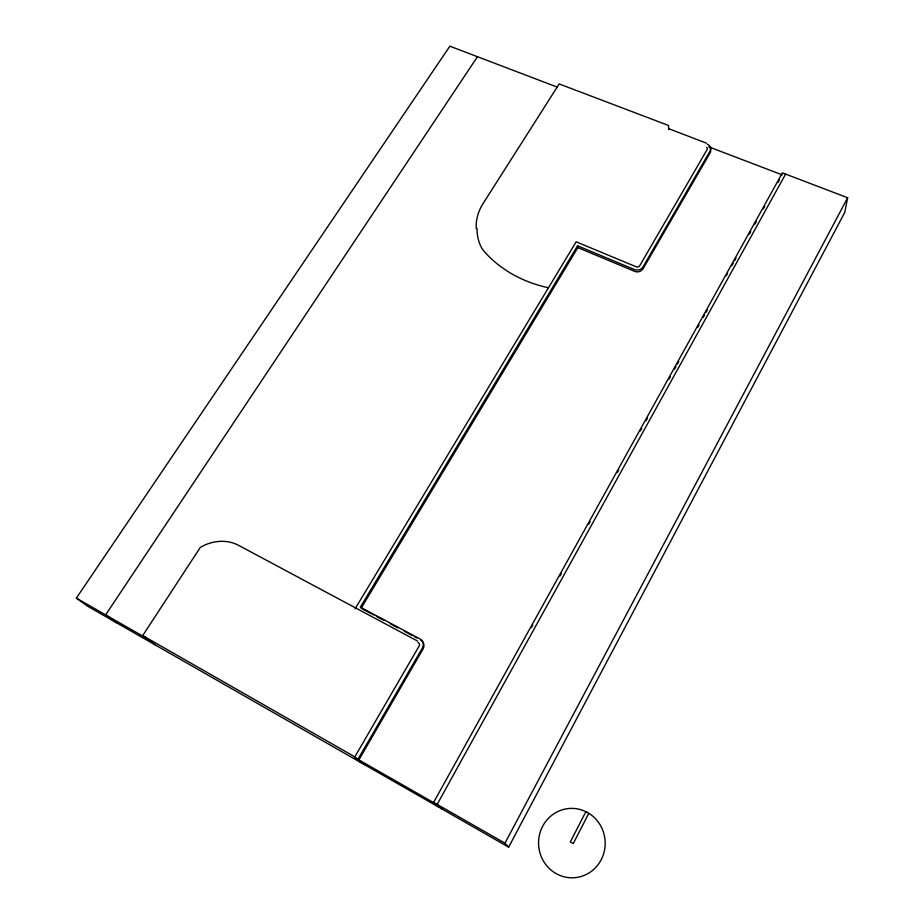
<?xml version="1.0" encoding="UTF-8"?>
<svg xmlns="http://www.w3.org/2000/svg" width="924" height="924" viewBox="0 0 924 924"><rect width="100%" height="100%" fill="white"/><g stroke="black" fill="none" stroke-linecap="round" stroke-linejoin="round"><path stroke-width="1.39" d="M438.715 807.126L433.633 802.402L782.385 172.88L847.643 197.748L844.779 212.37L508.65 847.146L87.607 606.225L76.357 598.117L449.861 46.2L557.022 87.029M585.851 811.734L570.304 841.926L573.25 843.577L588.784 813.363M508.65 847.146L504.954 843.173L847.643 197.748M531.404 627.696L532.802 625.167M560.036 575.975L561.434 573.457M588.68 524.255L590.078 521.737M617.313 472.545L618.71 470.016M640.367 430.919L641.764 428.389M645.957 420.824L647.354 418.295M668.999 379.198L670.397 376.669M674.589 369.103L675.987 366.585M677.384 364.056L678.782 361.538M697.643 327.477L699.041 324.959M703.233 317.382L704.631 314.865M706.017 312.347L707.414 309.817M726.276 275.756L727.673 273.238M731.866 265.673L733.263 263.144M734.661 260.626L736.058 258.096M749.329 234.13L750.727 231.612M754.92 224.047L756.317 221.517M763.293 208.905L764.691 206.387M777.962 182.421L779.359 179.891M785.596 174.105L437.144 804.4L442.157 809.101M355.105 608.777L576.137 241.811L636.521 266.921A2.633 2.275 -5.7 0 0 639.57 265.997L707.045 149.7A2.564 2.114 -3.4 0 0 706.652 147.378M364.518 764.668L358.027 759.17L422.372 648.013A6.918 6.526 -42.3 0 0 420.027 638.969L360.325 607.172L577.581 245.807L634.58 269.6A6.202 5.348 -5.7 0 0 642.919 267.048L710.163 150.901A6.029 4.978 -3.4 0 0 707.368 144.306M361.134 608.246L577.823 247.62L577.581 245.807M155.578 645.114L142.7 635.596L200.277 547.435C211.631 540.552 226.611 538.946 238.554 545.322L417.498 641.048M477.465 56.722L105.636 614.864L116.436 622.718M669.38 128.944L706.525 143.185M708.65 146.812L782.154 174.844M577.823 247.62L634.696 271.379A6.179 5.336 -5.6 0 0 643.012 268.838L710.106 152.887A6.006 4.966 -3.4 0 0 710.059 148.487M362.404 608.928L373.816 615.003M376.345 616.354L383.945 620.408M390.286 623.781L397.886 627.835M404.227 631.207L411.827 635.262M414.368 636.613L416.897 637.964M142.7 635.596L352.876 755.74L361.18 762.762M76.357 598.117L145.415 637.606M358.027 759.17L354.62 757.218L419.207 645.888A2.945 2.772 -42.3 0 0 418.353 642.573L417.937 642.319M433.633 802.402L504.954 843.173M434.315 803.025L358.882 759.898L423.042 649.006A6.907 6.514 -42.4 0 0 420.697 639.986M668.63 129.545L668.56 125.502L559.182 83.934L482.929 203.8C478.262 211.146 475.698 219.889 476.23 228.621M548.463 287.757A123.758 103.788 -8.9 0 1 507.484 271.252L500.485 266.435A123.758 103.788 -8.9 0 1 482.559 249.492A52.102 44.294 -11.9 0 1 477.107 228.644M587.364 812.45L583.425 810.602A34.719 33.31 86.5 0 0 538.669 845.795A34.719 33.31 86.5 0 0 588.415 873.307A34.719 33.31 86.5 0 0 591.06 814.818L587.364 812.45"/></g></svg>
